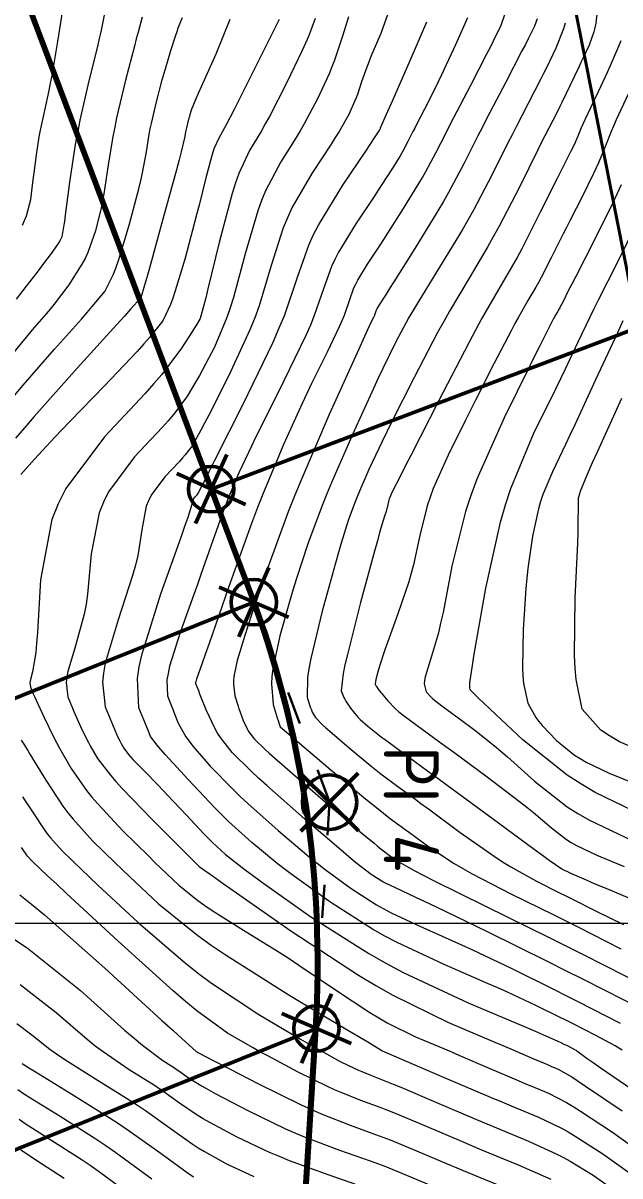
# Model space of a CAD drawing. Header units: millimetres. Extents: x 837475 to 838477, y 1189012 to 1191015.
# Drawn here: x 837720.9 to 837785.9, y 1189786.4 to 1189911.8 of the extents above; entities that cross this region are included whole.
import ezdxf

# ---------------------------------------------------------------- set-up
doc = ezdxf.new("R2010")
doc.units = ezdxf.units.MM
doc.header["$LTSCALE"] = 0.3
doc.linetypes.add('ACAD_ISO03W100', pattern=[30, 12, -18])
for name, color, linetype, lineweight in [('Abscisado 100m', 250, 'Continuous', 50), ('Abscisas TP Y TC', 250, 'Continuous', 50), ('COORD', 253, 'Continuous', 20), ('CORREDORVIA', 94, 'Continuous', 40), ('VIA_Curvas', 250, 'Continuous', 80)]:
    doc.layers.add(name, color=color, linetype=linetype, lineweight=lineweight)
for name, color, linetype, lineweight, true_color in [('COTAS 10', 7, 'Continuous', 9, 0x6e3e2d), ('COTAS INT', 7, 'Continuous', 5, 0x9fa19f), ('Linea_Tendencia', 7, 'ACAD_ISO03W100', 30, 0xef3939), ('PI', 7, 'Continuous', 50, 0xef3939)]:
    doc.layers.add(name, color=color, linetype=linetype, lineweight=lineweight, true_color=true_color)
doc.styles.get("Standard").update_dxf_attribs({"font": 'isocp2.shx', "bigfont": '@extfont2.shx'})

msp = doc.modelspace()

# ---------------------------------------------------------------- linework, layer by layer
at = {"layer": 'Abscisado 100m'}
for p, q in [((837741.4, 1189861.08, 1705.28), (837790.38, 1189879.61, 1705.28)), ((837739.71, 1189857.34, 1705.28), (837743.09, 1189864.83, 1705.28)), ((837737.65, 1189862.77, 1705.28), (837745.14, 1189859.39, 1705.28))]:
    msp.add_line(p, q, dxfattribs=at)
msp.add_circle((837741.4, 1189861.08, 1705.28), 2.47, dxfattribs=at)
at = {"layer": 'Abscisas TP Y TC'}
for p, q in [((837747.68, 1189852.55, 1705.28), (837744.4, 1189845.01, 1705.28)), ((837749.81, 1189847.14, 1705.28), (837742.27, 1189850.42, 1705.28)), ((837746.04, 1189848.78, 1705.28), (837663.48, 1189815.59, 1705.28)), ((837754.49, 1189806.19, 3410.55), (837751.21, 1189798.65, 3410.55)), ((837756.62, 1189800.78, 3410.55), (837749.08, 1189804.06, 3410.55)), ((837752.85, 1189802.42, 3410.55), (837670.29, 1189769.24, 3410.55))]:
    msp.add_line(p, q, dxfattribs=at)
for centre in [(837746.04, 1189848.78, 1705.28), (837752.85, 1189802.42, 3410.55)]:
    msp.add_circle(centre, 2.47, dxfattribs=at)
at = {"layer": 'COORD'}
msp.add_line((837476.51, 1189813.87), (838476.51, 1189813.87), dxfattribs=at)
at = {"layer": 'CORREDORVIA'}
msp.add_lwpolyline([(838157.03, 1190996.19), (838237.17, 1190821.34), (838237, 1190602.88), (838240.03, 1190437.2), (838223.54, 1190366.27), (838184.2, 1189898.28), (837734.3, 1190149.15), (837849.08, 1189569.7), (837751.16, 1189231.38), (837593.19, 1189234.4), (837695.48, 1189679.23), (837660.57, 1189835.36), (837597.74, 1190012.46), (837490.67, 1190492.6), (837964.3, 1190234.41), (838010.16, 1190346.41), (837974.61, 1190516.88), (837969.42, 1190653.33), (837963.57, 1190795.98), (837910.68, 1191000.96)], close=True, dxfattribs=at)
at = {"layer": 'COTAS 10'}
for points in [[(837720.86, 1189889.78), (837721.1, 1189890.28), (837721.3, 1189890.78), (837721.76, 1189892.58), (837722, 1189894.42), (837722.07, 1189894.95), (837722.14, 1189895.48), (837722.39, 1189897.44), (837722.69, 1189899.4), (837722.78, 1189899.92), (837722.88, 1189900.43), (837723.29, 1189902.23), (837723.78, 1189904.44), (837723.93, 1189905.22), (837724.08, 1189906.07), (837724.7, 1189909.74), (837725.24, 1189913.18)], [(837748.78, 1189912.13), (837748.36, 1189911.28), (837746.19, 1189906.91), (837743.94, 1189902.43), (837743.47, 1189901.52), (837743.07, 1189900.75), (837742.2, 1189899.18), (837741.72, 1189898.14), (837741.58, 1189897.71), (837741.43, 1189897.21), (837740.82, 1189894.93), (837740.08, 1189891.96), (837739.84, 1189891.03), (837739.59, 1189890.06), (837738.55, 1189886.2), (837737.48, 1189882.62), (837737.22, 1189881.84), (837736.96, 1189881.15), (837736.14, 1189879.39), (837734.7, 1189877.58), (837734.07, 1189876.87), (837733.33, 1189876.05), (837729.78, 1189872.32), (837726.04, 1189868.45), (837725.18, 1189867.55), (837724.4, 1189866.72), (837722.19, 1189864.35), (837720.7, 1189862.68)], [(837769.28, 1189912.34), (837767.97, 1189909.37), (837766.47, 1189906.13), (837766.1, 1189905.35), (837765.75, 1189904.62), (837764.63, 1189902.41), (837763.75, 1189900.72), (837763.55, 1189900.32), (837763.36, 1189899.95), (837762.81, 1189898.87), (837762.29, 1189897.89), (837762.11, 1189897.58), (837761.92, 1189897.26), (837761.13, 1189895.97), (837759.98, 1189894.19), (837759.57, 1189893.57), (837759.12, 1189892.89), (837757.15, 1189889.94), (837755.25, 1189886.84), (837754.84, 1189886.05), (837754.48, 1189885.3), (837753.61, 1189882.85), (837752.62, 1189879.96), (837752.19, 1189878.92), (837751.69, 1189877.79), (837749.3, 1189872.84), (837746.83, 1189867.9), (837746.27, 1189866.76), (837745.77, 1189865.73), (837744.41, 1189862.84), (837743.36, 1189860.36), (837743.06, 1189859.58), (837742.75, 1189858.76), (837741.57, 1189855.48), (837740.28, 1189851.79), (837739.9, 1189850.72), (837739.51, 1189849.62), (837738.03, 1189845.48), (837736.88, 1189841.81), (837736.7, 1189841.02), (837736.57, 1189840.32), (837736.63, 1189838.6), (837737.09, 1189837.48), (837737.22, 1189837.15), (837737.35, 1189836.83), (837737.82, 1189835.61), (837738.65, 1189834.14), (837739, 1189833.66), (837739.4, 1189833.13), (837741.29, 1189830.95), (837743.78, 1189828.41), (837744.56, 1189827.66), (837745.38, 1189826.89), (837748.68, 1189823.94), (837752.07, 1189821.09), (837752.94, 1189820.39), (837753.79, 1189819.73), (837756.62, 1189817.64), (837759.38, 1189815.88), (837760.18, 1189815.43), (837761, 1189814.99), (837764.09, 1189813.54), (837767.58, 1189812.01), (837768.64, 1189811.52), (837769.75, 1189811.01), (837774.1, 1189808.93), (837778.72, 1189806.65), (837780, 1189806.01), (837781.28, 1189805.37), (837785.91, 1189803.02)], [(837785.97, 1189909.83), (837785.74, 1189909.2), (837784.53, 1189906.45), (837783.25, 1189903.75), (837782.97, 1189903.15), (837782.72, 1189902.61), (837782.07, 1189901.23), (837781.67, 1189900.37), (837781.59, 1189900.17), (837781.51, 1189899.99), (837781.29, 1189899.45), (837781.08, 1189898.95), (837781.01, 1189898.78), (837780.92, 1189898.59), (837780.55, 1189897.84), (837779.78, 1189896.31), (837779.44, 1189895.64), (837779.05, 1189894.87), (837777.21, 1189891.18), (837775.19, 1189887.22), (837774.68, 1189886.28), (837774.2, 1189885.4), (837772.66, 1189882.79), (837770.83, 1189879.61), (837770.16, 1189878.37), (837769.42, 1189876.99), (837766.16, 1189870.71), (837763.12, 1189864.75), (837762.52, 1189863.56), (837762.02, 1189862.58), (837761.07, 1189860.71), (837760.83, 1189860.17), (837760.78, 1189860.03), (837760.73, 1189859.89), (837760.61, 1189859.41), (837760.51, 1189858.94), (837760.47, 1189858.8), (837760.43, 1189858.66), (837760.25, 1189858.14), (837759.73, 1189856.37), (837759.48, 1189855.44), (837759.17, 1189854.33), (837757.65, 1189848.73), (837756.22, 1189843.1), (837755.96, 1189841.96), (837755.76, 1189841.01), (837755.56, 1189839.13), (837755.83, 1189838.42), (837755.94, 1189838.22), (837756.05, 1189838.01), (837756.56, 1189837.24), (837757.21, 1189836.46), (837757.4, 1189836.25), (837757.61, 1189836.04), (837758.43, 1189835.3), (837759.53, 1189834.42), (837759.92, 1189834.12), (837760.35, 1189833.8), (837762.19, 1189832.46), (837764.95, 1189830.45), (837765.96, 1189829.71), (837767.08, 1189828.9), (837771.98, 1189825.28), (837776.54, 1189821.92), (837777.44, 1189821.27), (837778.18, 1189820.73), (837779.56, 1189819.78), (837779.9, 1189819.61), (837780.1, 1189819.52), (837780.44, 1189819.34), (837782.19, 1189818.58), (837783.16, 1189818.17), (837784.35, 1189817.67), (837790.44, 1189815.11)], [(837791.2, 1189831.31), (837785.84, 1189833.61), (837784.73, 1189834.25), (837783.79, 1189834.88), (837781.78, 1189837.15), (837781.1, 1189840.38), (837781, 1189841.61), (837780.94, 1189843), (837781.02, 1189849.26), (837781.28, 1189855.19), (837781.32, 1189856.38), (837781.35, 1189857.36), (837781.36, 1189859.25), (837781.36, 1189859.87), (837781.38, 1189860.05), (837781.41, 1189860.25), (837781.61, 1189860.97), (837782.45, 1189862.97), (837782.89, 1189863.96), (837783.42, 1189865.14), (837786.08, 1189870.97)], [(837720.72, 1189833.78), (837721, 1189833.34), (837721.44, 1189832.65), (837721.68, 1189832.26), (837721.97, 1189831.79), (837723.41, 1189829.41), (837725.27, 1189826.61), (837725.81, 1189825.89), (837726.37, 1189825.19), (837728.5, 1189822.83), (837730.95, 1189820.43), (837731.71, 1189819.7), (837732.5, 1189818.95), (837735.67, 1189815.98), (837739.93, 1189812.54), (837741.41, 1189811.48), (837743.03, 1189810.38), (837749.97, 1189806.01), (837756.26, 1189802.25), (837758.43, 1189800.96), (837759.97, 1189800.03), (837759.99, 1189800.02), (837760, 1189800.01), (837760.02, 1189800.01), (837767.02, 1189797), (837771.88, 1189794.93), (837773.01, 1189794.45), (837774.05, 1189794.01), (837777, 1189792.78), (837779.51, 1189791.58), (837780.25, 1189791.17), (837781.02, 1189790.72), (837784.01, 1189788.81), (837787.07, 1189786.62)], [(837758.1, 1189785.15), (837754.22, 1189786.49), (837749.93, 1189788.05), (837748.83, 1189788.49), (837747.76, 1189788.94), (837744.22, 1189790.6), (837741.25, 1189792.2), (837740.54, 1189792.61), (837739.88, 1189793.01), (837737.94, 1189794.32), (837736.12, 1189795.62), (837735.54, 1189796.01), (837734.93, 1189796.4), (837732.47, 1189797.94), (837729.63, 1189799.87), (837728.78, 1189800.52), (837727.91, 1189801.22), (837724.53, 1189804.14), (837720.61, 1189807.18)], [(837725.41, 1189786.11), (837722.95, 1189787.69), (837720.67, 1189789.2)]]:
    msp.add_lwpolyline(points, dxfattribs=at)
at = {"layer": 'COTAS INT'}
for points in [[(837760.79, 1189913.26), (837759.86, 1189910.61), (837758.79, 1189908.11), (837758.55, 1189907.51), (837758.33, 1189906.97), (837757.77, 1189905.35), (837757.31, 1189904), (837757.17, 1189903.61), (837757.01, 1189903.23), (837756.36, 1189901.82), (837755.31, 1189899.97), (837754.9, 1189899.3), (837754.44, 1189898.57), (837752.34, 1189895.38), (837750.19, 1189891.65), (837749.69, 1189890.57), (837749.23, 1189889.48), (837747.94, 1189885.38), (837746.62, 1189880.99), (837746.14, 1189879.7), (837745.62, 1189878.39), (837743.33, 1189873.43), (837741.13, 1189869.13), (837740.67, 1189868.24), (837740.27, 1189867.48), (837739.35, 1189865.83), (837738.58, 1189864.82), (837738.28, 1189864.47), (837737.94, 1189864.08), (837736.36, 1189862.41), (837734.87, 1189860.41), (837734.58, 1189859.82), (837734.33, 1189859.21), (837733.88, 1189856.87), (837733.41, 1189853.84), (837733.16, 1189852.8), (837732.85, 1189851.68), (837731.27, 1189846.87), (837729.88, 1189842.15), (837729.68, 1189841.07), (837729.57, 1189840.09), (837729.86, 1189837.41), (837730.57, 1189835.68), (837730.72, 1189835.31), (837730.86, 1189834.98), (837731.2, 1189834.19), (837731.45, 1189833.69), (837731.52, 1189833.55), (837731.59, 1189833.41), (837731.88, 1189832.91), (837732.41, 1189832.22), (837732.63, 1189831.97), (837732.89, 1189831.69), (837734.09, 1189830.44), (837735.66, 1189828.84), (837736.14, 1189828.33), (837736.65, 1189827.8), (837738.66, 1189825.65), (837740.62, 1189823.57), (837741.1, 1189823.08), (837741.56, 1189822.64), (837742.95, 1189821.34), (837745.11, 1189819.67), (837746.05, 1189818.98), (837747.13, 1189818.2), (837752.25, 1189814.58), (837758.57, 1189810.57), (837760.41, 1189809.53), (837762.28, 1189808.53), (837769.38, 1189805.21), (837775.38, 1189802.66), (837776.57, 1189802.16), (837777.55, 1189801.74), (837779.38, 1189800.94), (837779.86, 1189800.7), (837780, 1189800.63), (837780.14, 1189800.56), (837780.62, 1189800.32), (837781.02, 1189800.1), (837781.1, 1189800.06), (837781.16, 1189800.01), (837781.29, 1189799.91), (837782.31, 1189799.16), (837782.95, 1189798.72), (837783.74, 1189798.17), (837787.85, 1189795.35)], [(837783.46, 1189913.72), (837783.25, 1189911.74), (837783.16, 1189911.25), (837783.05, 1189910.79), (837782.54, 1189909.35), (837781.86, 1189907.91), (837781.64, 1189907.45), (837781.41, 1189906.97), (837780.47, 1189905.01), (837779.55, 1189903.13), (837779.34, 1189902.69), (837779.14, 1189902.29), (837778.56, 1189901.15), (837777.72, 1189899.51), (837777.36, 1189898.79), (837776.95, 1189897.96), (837774.97, 1189894), (837772.71, 1189889.61), (837772.1, 1189888.51), (837771.51, 1189887.45), (837769.46, 1189884), (837767.34, 1189880.44), (837766.7, 1189879.3), (837766.04, 1189878.1), (837763.47, 1189873.21), (837761.06, 1189868.44), (837760.51, 1189867.31), (837760, 1189866.27), (837758.56, 1189863.21), (837757.53, 1189860.85), (837757.29, 1189860.25), (837757.05, 1189859.68), (837756.35, 1189857.79), (837755.55, 1189855.21), (837755.26, 1189854.19), (837754.93, 1189853.04), (837753.49, 1189847.79), (837752.24, 1189842.64), (837752.04, 1189841.55), (837751.89, 1189840.6), (837751.86, 1189838.4), (837752.21, 1189837.3), (837752.31, 1189837.06), (837752.4, 1189836.83), (837752.74, 1189836.23), (837753.51, 1189835.46), (837753.87, 1189835.12), (837754.3, 1189834.74), (837756.42, 1189832.93), (837758.76, 1189831), (837759.33, 1189830.55), (837759.87, 1189830.12), (837761.56, 1189828.85), (837763.52, 1189827.42), (837764.23, 1189826.9), (837765.03, 1189826.32), (837768.51, 1189823.75), (837772.19, 1189821.15), (837773.11, 1189820.54), (837773.99, 1189819.99), (837776.79, 1189818.43), (837779.3, 1189817.19), (837780, 1189816.84), (837780.7, 1189816.5), (837783.21, 1189815.22), (837786.27, 1189813.75)], [(837733.9, 1189912.4), (837733.44, 1189910.75), (837733.25, 1189910.05), (837733.04, 1189909.26), (837732.09, 1189905.56), (837731.11, 1189901.46), (837730.9, 1189900.42), (837730.7, 1189899.41), (837730.16, 1189896.1), (837729.72, 1189893.18), (837729.58, 1189892.41), (837729.43, 1189891.67), (837728.82, 1189889.15), (837727.98, 1189886.8), (837727.68, 1189886.16), (837727.34, 1189885.53), (837725.91, 1189883.3), (837724.3, 1189881.2), (837723.87, 1189880.66), (837723.44, 1189880.14), (837721.91, 1189878.38), (837719.76, 1189875.8)], [(837720, 1189871.26), (837720.95, 1189872.39), (837724.36, 1189876.3), (837727.28, 1189879.56), (837727.91, 1189880.28), (837728.46, 1189880.92), (837729.82, 1189882.58), (837730.75, 1189884.39), (837731.03, 1189885.12), (837731.32, 1189885.95), (837732.48, 1189889.79), (837733.52, 1189893.74), (837733.74, 1189894.65), (837733.93, 1189895.47), (837734.35, 1189897.76), (837734.66, 1189899.66), (837734.77, 1189900.24), (837734.9, 1189900.84), (837735.46, 1189903.2), (837736.08, 1189905.57), (837736.25, 1189906.19), (837736.42, 1189906.78), (837737, 1189908.76), (837737.54, 1189910.45), (837737.69, 1189910.85), (837737.82, 1189911.23), (837738.29, 1189912.37)], [(837743.42, 1189912.14), (837741.9, 1189908.39), (837740.3, 1189904.83), (837739.99, 1189904.11), (837739.72, 1189903.5), (837739.22, 1189902.27), (837739.07, 1189901.76), (837739.03, 1189901.6), (837738.98, 1189901.45), (837738.82, 1189900.83), (837738.68, 1189900.22), (837738.64, 1189900.06), (837738.62, 1189899.91), (837738.54, 1189899.42), (837738.13, 1189897.76), (837737.9, 1189896.88), (837737.61, 1189895.81), (837736.14, 1189890.42), (837734.67, 1189885.1), (837734.38, 1189884.08), (837734.15, 1189883.25), (837733.73, 1189881.87), (837732.62, 1189880.64), (837731.95, 1189879.89), (837731.12, 1189878.98), (837726.81, 1189874.23), (837722.13, 1189868.98), (837721.07, 1189867.75), (837720.1, 1189866.62)], [(837729.79, 1189912.8), (837729.39, 1189910.81), (837729.22, 1189910.06), (837729.02, 1189909.22), (837728.1, 1189905.48), (837727.1, 1189901.18), (837726.87, 1189899.98), (837726.64, 1189898.78), (837725.98, 1189894.44), (837725.51, 1189890.88), (837725.42, 1189890.18), (837725.34, 1189889.6), (837725.16, 1189888.52), (837724.94, 1189888.06), (837724.82, 1189887.88), (837724.68, 1189887.67), (837723.98, 1189886.69), (837723.05, 1189885.45), (837722.76, 1189885.07), (837722.46, 1189884.67), (837721.26, 1189883.13), (837720.16, 1189881.73)], [(837752.71, 1189912.24), (837751.98, 1189910.3), (837751.66, 1189909.58), (837751.3, 1189908.77), (837749.58, 1189905.21), (837747.73, 1189901.61), (837747.28, 1189900.78), (837746.86, 1189900.03), (837745.58, 1189897.91), (837744.4, 1189895.39), (837744.05, 1189894.37), (837743.69, 1189893.22), (837742.28, 1189887.91), (837741.05, 1189882.87), (837740.8, 1189881.89), (837740.6, 1189881.08), (837740.19, 1189879.63), (837739.79, 1189878.95), (837739.59, 1189878.63), (837739.35, 1189878.25), (837738.18, 1189876.39), (837736.02, 1189873.55), (837735.17, 1189872.55), (837734.2, 1189871.46), (837729.78, 1189866.76), (837725.59, 1189861.15), (837724.76, 1189859.49), (837724.07, 1189857.78), (837722.81, 1189851.2), (837722.49, 1189845.48), (837722.4, 1189844.31), (837722.31, 1189843.31), (837721.97, 1189841.2), (837721.73, 1189840.38), (837721.7, 1189840.19), (837721.68, 1189840.02), (837721.73, 1189839.55), (837722.04, 1189838.83), (837722.18, 1189838.51), (837722.35, 1189838.13), (837723.18, 1189836.31), (837724.24, 1189834.13), (837724.56, 1189833.52), (837724.89, 1189832.91), (837726.16, 1189830.7), (837727.84, 1189828.31), (837728.42, 1189827.59), (837729.06, 1189826.84), (837731.8, 1189823.93), (837734.6, 1189821.15), (837735.28, 1189820.49), (837735.92, 1189819.87), (837737.87, 1189818.02), (837739.96, 1189816.33), (837740.69, 1189815.81), (837741.49, 1189815.26), (837744.91, 1189813.11), (837748.79, 1189810.72), (837749.87, 1189810.02), (837750.95, 1189809.31), (837754.91, 1189806.62), (837758.67, 1189804.15), (837759.64, 1189803.57), (837760.56, 1189803.04), (837763.63, 1189801.53), (837766.6, 1189800.27), (837767.46, 1189799.91), (837768.35, 1189799.53), (837771.72, 1189798.09), (837774.82, 1189796.76), (837775.54, 1189796.46), (837776.2, 1189796.18), (837778.09, 1189795.39), (837780.07, 1189794.36), (837780.79, 1189793.94), (837781.58, 1189793.44), (837785.07, 1189791.14), (837788.94, 1189788.37)], [(837756.33, 1189912.42), (837755.7, 1189910.32), (837754.81, 1189907.71), (837754.53, 1189906.98), (837754.22, 1189906.24), (837752.97, 1189903.52), (837751.52, 1189900.79), (837751.09, 1189900.04), (837750.65, 1189899.3), (837748.96, 1189896.65), (837747.3, 1189893.52), (837746.87, 1189892.47), (837746.46, 1189891.35), (837745.11, 1189886.65), (837743.83, 1189881.93), (837743.47, 1189880.79), (837743.11, 1189879.73), (837741.76, 1189876.53), (837740.46, 1189874.04), (837740.13, 1189873.44), (837739.81, 1189872.87), (837738.76, 1189871.11), (837737.3, 1189869.19), (837736.72, 1189868.51), (837736.07, 1189867.77), (837733.07, 1189864.58), (837730.23, 1189860.78), (837729.67, 1189859.66), (837729.2, 1189858.5), (837728.35, 1189854.04), (837727.95, 1189849.66), (837727.78, 1189848.55), (837727.58, 1189847.49), (837726.62, 1189844.04), (837725.81, 1189841.26), (837725.69, 1189840.63), (837725.62, 1189840.06), (837725.79, 1189838.48), (837726.3, 1189837.26), (837726.45, 1189836.91), (837726.61, 1189836.56), (837727.19, 1189835.25), (837727.84, 1189833.91), (837728.04, 1189833.54), (837728.24, 1189833.16), (837729.02, 1189831.8), (837730.43, 1189829.96), (837731.03, 1189829.27), (837731.72, 1189828.51), (837734.98, 1189825.16), (837738.08, 1189822.05), (837738.68, 1189821.46), (837739.16, 1189820.97), (837739.96, 1189820.17), (837740.02, 1189820.1), (837740.05, 1189820.08), (837740.09, 1189820.04), (837741.64, 1189818.95), (837742.6, 1189818.27), (837743.8, 1189817.44), (837750.07, 1189813.06), (837757.43, 1189808.22), (837759.33, 1189807.09), (837761.16, 1189806.05), (837767.24, 1189803.06), (837772.09, 1189801), (837773.15, 1189800.56), (837774.08, 1189800.16), (837776.41, 1189799.17), (837777.75, 1189798.6), (837778.07, 1189798.47), (837778.35, 1189798.34), (837779.17, 1189798), (837780.63, 1189797.15), (837781.32, 1189796.7), (837782.14, 1189796.16), (837786.13, 1189793.47)], [(837786.11, 1189800.07), (837785.77, 1189800.29), (837785.36, 1189800.54), (837783.27, 1189801.67), (837780.71, 1189802.97), (837780, 1189803.32), (837779.29, 1189803.67), (837776.74, 1189804.93), (837773.65, 1189806.37), (837772.61, 1189806.84), (837771.48, 1189807.33), (837766.74, 1189809.37), (837761.64, 1189811.76), (837760.29, 1189812.48), (837758.97, 1189813.22), (837754.43, 1189816.11), (837750.46, 1189818.96), (837749.49, 1189819.69), (837748.59, 1189820.38), (837745.82, 1189822.64), (837743.3, 1189824.95), (837742.56, 1189825.67), (837741.79, 1189826.43), (837738.88, 1189829.49), (837736.4, 1189832.21), (837735.92, 1189832.76), (837735.52, 1189833.22), (837734.81, 1189834.16), (837734.53, 1189834.86), (837734.4, 1189835.18), (837734.25, 1189835.54), (837733.53, 1189837.31), (837733.37, 1189840.49), (837733.58, 1189841.75), (837733.89, 1189843.18), (837735.92, 1189849.7), (837738.12, 1189855.86), (837738.54, 1189857.05), (837738.88, 1189858.03), (837739.42, 1189859.7), (837739.46, 1189859.93), (837739.48, 1189859.98), (837739.51, 1189860.04), (837739.66, 1189860.23), (837739.8, 1189860.39), (837739.84, 1189860.42), (837739.87, 1189860.46), (837739.94, 1189860.55), (837740.73, 1189862.1), (837741.21, 1189863.05), (837741.8, 1189864.22), (837744.89, 1189870.33), (837748.13, 1189877.05), (837748.81, 1189878.61), (837749.4, 1189880.04), (837750.78, 1189884.12), (837752.01, 1189887.61), (837752.51, 1189888.68), (837753.08, 1189889.78), (837755.72, 1189894.12), (837758.23, 1189897.84), (837758.71, 1189898.56), (837759.1, 1189899.15), (837759.75, 1189900.13), (837759.79, 1189900.23), (837759.81, 1189900.28), (837759.84, 1189900.37), (837760.34, 1189901.51), (837760.64, 1189902.19), (837761.01, 1189903.04), (837762.96, 1189907.42), (837764.87, 1189911.9)], [(837788.56, 1189804.38), (837781.86, 1189807.77), (837780, 1189808.7), (837778.15, 1189809.62), (837771.45, 1189812.92), (837765.85, 1189815.64), (837764.68, 1189816.2), (837763.68, 1189816.68), (837761.45, 1189817.71), (837760.35, 1189818.22), (837760.06, 1189818.38), (837759.78, 1189818.54), (837758.8, 1189819.16), (837757.11, 1189820.49), (837756.38, 1189821.1), (837755.54, 1189821.81), (837751.55, 1189825.24), (837747.46, 1189828.83), (837746.56, 1189829.65), (837745.76, 1189830.39), (837743.7, 1189832.42), (837742.4, 1189834.06), (837742.08, 1189834.55), (837741.78, 1189835.07), (837740.84, 1189837.07), (837740.17, 1189838.79), (837740.04, 1189839.13), (837739.93, 1189839.41), (837739.74, 1189839.89), (837739.73, 1189840.02), (837739.74, 1189840.08), (837739.76, 1189840.14), (837739.85, 1189840.43), (837740.45, 1189842.17), (837740.79, 1189843.14), (837741.2, 1189844.34), (837743.31, 1189850.43), (837745.81, 1189857.38), (837746.47, 1189859.11), (837747.12, 1189860.76), (837749.33, 1189866.02), (837751.34, 1189870.42), (837751.86, 1189871.52), (837752.36, 1189872.58), (837754.05, 1189876.02), (837755.38, 1189878.77), (837755.65, 1189879.4), (837755.9, 1189879.98), (837756.44, 1189881.59), (837756.93, 1189882.95), (837757.13, 1189883.37), (837757.35, 1189883.8), (837758.41, 1189885.53), (837759.77, 1189887.59), (837760.19, 1189888.23), (837760.62, 1189888.91), (837762.34, 1189891.6), (837764, 1189894.3), (837764.39, 1189894.97), (837764.76, 1189895.61), (837765.85, 1189897.66), (837766.99, 1189899.9), (837767.38, 1189900.67), (837767.81, 1189901.5), (837769.64, 1189905.01), (837771.4, 1189908.41), (837771.78, 1189909.15), (837772.12, 1189909.82), (837772.95, 1189911.54), (837773.38, 1189912.79)], [(837776.87, 1189912.2), (837776.59, 1189911.4), (837775.91, 1189910.05), (837775.59, 1189909.43), (837775.22, 1189908.72), (837773.42, 1189905.27), (837771.41, 1189901.4), (837770.91, 1189900.43), (837770.43, 1189899.49), (837768.89, 1189896.44), (837767.23, 1189893.33), (837766.67, 1189892.36), (837766.08, 1189891.34), (837763.56, 1189887.24), (837761.27, 1189883.62), (837760.81, 1189882.89), (837760.43, 1189882.29), (837759.68, 1189881.12), (837759.46, 1189880.77), (837759.42, 1189880.68), (837759.38, 1189880.6), (837759.28, 1189880.32), (837759.17, 1189880), (837759.12, 1189879.88), (837759.06, 1189879.75), (837758.79, 1189879.19), (837757.9, 1189877.27), (837757.45, 1189876.29), (837756.92, 1189875.1), (837754.25, 1189869.19), (837751.25, 1189862.24), (837750.5, 1189860.41), (837749.79, 1189858.61), (837747.51, 1189852.45), (837745.76, 1189847.31), (837745.38, 1189846.17), (837745.05, 1189845.15), (837744.23, 1189842.45), (837743.88, 1189840.69), (837743.84, 1189840.26), (837743.83, 1189839.85), (837743.99, 1189838.58), (837744.32, 1189837.49), (837744.41, 1189837.2), (837744.51, 1189836.92), (837744.88, 1189835.92), (837745.3, 1189835.02), (837745.43, 1189834.8), (837745.56, 1189834.58), (837746.11, 1189833.88), (837747.23, 1189832.81), (837747.72, 1189832.36), (837748.3, 1189831.84), (837751.08, 1189829.42), (837754.09, 1189826.82), (837754.82, 1189826.19), (837755.51, 1189825.61), (837757.62, 1189823.82), (837759.13, 1189822.56), (837759.45, 1189822.3), (837759.71, 1189822.08), (837760.29, 1189821.62), (837760.65, 1189821.36), (837760.78, 1189821.27), (837760.92, 1189821.16), (837761.56, 1189820.69), (837763.49, 1189819.6), (837764.45, 1189819.1), (837765.59, 1189818.52), (837771.25, 1189815.73), (837778.1, 1189812.35), (837780, 1189811.41), (837781.89, 1189810.46), (837788.74, 1189806.99)], [(837779.91, 1189911.76), (837779.74, 1189911.14), (837778.92, 1189909.01), (837777.87, 1189906.89), (837777.56, 1189906.26), (837777.24, 1189905.63), (837774.57, 1189900.46), (837774.14, 1189899.61), (837773.69, 1189898.72), (837771.93, 1189895.22), (837769.93, 1189891.41), (837769.33, 1189890.33), (837768.7, 1189889.24), (837766.26, 1189885.22), (837763.95, 1189881.49), (837763.41, 1189880.58), (837762.92, 1189879.73), (837761.48, 1189877.1), (837760.06, 1189874.19), (837759.57, 1189873.15), (837759.05, 1189872.02), (837756.81, 1189867.1), (837754.54, 1189861.88), (837753.99, 1189860.55), (837753.48, 1189859.28), (837751.93, 1189855.12), (837750.66, 1189851.26), (837750.32, 1189850.18), (837749.99, 1189849.09), (837748.86, 1189845.12), (837748.1, 1189841.54), (837748, 1189840.7), (837747.95, 1189839.92), (837748.16, 1189837.67), (837748.59, 1189836.19), (837748.68, 1189835.9), (837748.76, 1189835.66), (837748.92, 1189835.22), (837749.81, 1189834.45), (837750.34, 1189833.99), (837751, 1189833.44), (837754.41, 1189830.56), (837757.98, 1189827.59), (837758.74, 1189826.97), (837759.39, 1189826.44), (837760.92, 1189825.24), (837762.08, 1189824.39), (837762.51, 1189824.08), (837762.97, 1189823.74), (837765.03, 1189822.22), (837767.84, 1189820.37), (837768.78, 1189819.82), (837769.79, 1189819.26), (837774.02, 1189817.08), (837778.7, 1189814.77), (837780, 1189814.12), (837781.29, 1189813.48), (837785.97, 1189811.1)], [(837786.76, 1189904.02), (837785.48, 1189901.22), (837785.19, 1189900.56), (837784.93, 1189899.95), (837784.23, 1189898.21), (837783.55, 1189896.55), (837783.3, 1189896), (837783.02, 1189895.4), (837781.79, 1189892.93), (837780.42, 1189890.26), (837780.06, 1189889.53), (837779.69, 1189888.82), (837778.43, 1189886.3), (837777.29, 1189884.07), (837777, 1189883.54), (837776.73, 1189883.04), (837775.87, 1189881.57), (837774.83, 1189879.78), (837774.46, 1189879.08), (837774.04, 1189878.3), (837772.2, 1189874.77), (837770.16, 1189870.74), (837769.61, 1189869.65), (837769.07, 1189868.57), (837767.17, 1189864.77), (837765.57, 1189861.16), (837765.22, 1189860.21), (837764.91, 1189859.27), (837764.11, 1189856.05), (837763.41, 1189852.86), (837763.16, 1189851.94), (837762.89, 1189851.01), (837761.71, 1189847.51), (837760.57, 1189844.39), (837760.33, 1189843.7), (837760.12, 1189843.07), (837759.61, 1189841.46), (837759.37, 1189840.52), (837759.33, 1189840.33), (837759.29, 1189840.17), (837759.26, 1189839.85), (837759.33, 1189839.71), (837759.36, 1189839.65), (837759.4, 1189839.6), (837759.57, 1189839.34), (837759.86, 1189838.97), (837759.97, 1189838.84), (837760.09, 1189838.69), (837760.61, 1189838.04), (837761.47, 1189837.19), (837761.8, 1189836.91), (837762.16, 1189836.61), (837763.81, 1189835.36), (837766.14, 1189833.68), (837766.93, 1189833.1), (837767.79, 1189832.47), (837771.42, 1189829.79), (837774.96, 1189827.12), (837775.75, 1189826.5), (837776.48, 1189825.92), (837778.43, 1189824.25), (837780.07, 1189822.98), (837780.59, 1189822.65), (837781.14, 1189822.33), (837783.37, 1189821.27), (837786.35, 1189820.03)], [(837786.01, 1189894.15), (837785.59, 1189893.21), (837785.11, 1189892.21), (837783.04, 1189888.03), (837781.07, 1189884.2), (837780.67, 1189883.42), (837780.33, 1189882.77), (837779.65, 1189881.42), (837779.39, 1189880.91), (837779.33, 1189880.79), (837779.27, 1189880.68), (837779.07, 1189880.35), (837778.84, 1189879.95), (837778.75, 1189879.79), (837778.66, 1189879.62), (837778.25, 1189878.82), (837777.2, 1189876.73), (837776.7, 1189875.74), (837776.12, 1189874.56), (837773.27, 1189868.82), (837770.31, 1189862.15), (837769.66, 1189860.38), (837769.08, 1189858.65), (837767.6, 1189852.69), (837766.63, 1189847.65), (837766.37, 1189846.5), (837766.12, 1189845.45), (837765.26, 1189842.55), (837764.69, 1189840.66), (837764.62, 1189840.25), (837764.59, 1189839.89), (837764.79, 1189839.02), (837765.32, 1189838.45), (837765.5, 1189838.29), (837765.69, 1189838.12), (837766.51, 1189837.5), (837767.6, 1189836.71), (837767.97, 1189836.43), (837768.38, 1189836.14), (837770.08, 1189834.88), (837772.24, 1189833.17), (837772.92, 1189832.58), (837773.64, 1189831.96), (837776.57, 1189829.31), (837780.15, 1189826.52), (837781.29, 1189825.8), (837782.49, 1189825.1), (837787.37, 1189822.78)], [(837789.34, 1189825.12), (837783.19, 1189828.1), (837781.64, 1189829.02), (837780.15, 1189829.98), (837775.31, 1189833.81), (837771.74, 1189837.14), (837771.06, 1189837.79), (837770.51, 1189838.32), (837769.59, 1189839.24), (837769.54, 1189839.45), (837769.54, 1189839.54), (837769.53, 1189839.63), (837769.54, 1189840.04), (837769.82, 1189841.9), (837769.99, 1189842.91), (837770.19, 1189844.13), (837771.27, 1189850.32), (837772.88, 1189857.5), (837773.43, 1189859.35), (837774.01, 1189861.14), (837776.49, 1189867.08), (837778.9, 1189871.98), (837779.46, 1189873.12), (837779.96, 1189874.15), (837781.34, 1189877.08), (837782.63, 1189879.8), (837783.08, 1189880.7), (837783.56, 1189881.67), (837785.62, 1189885.72), (837787.71, 1189889.98)], [(837786.21, 1189879.36), (837785.6, 1189878.08), (837783.22, 1189872.96), (837780.97, 1189868.08), (837780.44, 1189866.94), (837779.95, 1189865.91), (837778.53, 1189862.96), (837777.49, 1189860.48), (837777.25, 1189859.73), (837777.02, 1189858.95), (837776.35, 1189855.95), (837775.85, 1189852.46), (837775.74, 1189851.39), (837775.64, 1189850.26), (837775.35, 1189845.81), (837775.29, 1189841.69), (837775.33, 1189840.77), (837775.4, 1189839.95), (837775.87, 1189837.8), (837776.73, 1189836.25), (837777.05, 1189835.81), (837777.4, 1189835.37), (837778.98, 1189833.73), (837780.95, 1189832.16), (837781.56, 1189831.77), (837782.2, 1189831.39), (837784.71, 1189830.18), (837787.75, 1189828.97)], [(837720.86, 1189827.62), (837722.09, 1189825.75), (837723.22, 1189824.05), (837723.55, 1189823.6), (837723.9, 1189823.17), (837725.2, 1189821.73), (837727.29, 1189819.71), (837728.13, 1189818.92), (837729.08, 1189818.02), (837733.46, 1189813.95), (837738.59, 1189809.53), (837740.02, 1189808.42), (837741.44, 1189807.36), (837746.6, 1189803.95), (837751.11, 1189801.28), (837752.12, 1189800.7), (837753.03, 1189800.18), (837755.45, 1189798.85), (837757.04, 1189798.06), (837757.42, 1189797.89), (837757.78, 1189797.73), (837758.85, 1189797.31), (837760.48, 1189796.67), (837761.19, 1189796.38), (837762.02, 1189796.04), (837765.92, 1189794.38), (837770.28, 1189792.52), (837771.38, 1189792.06), (837772.44, 1189791.61), (837775.92, 1189790.17), (837778.94, 1189788.8), (837779.72, 1189788.41), (837780.47, 1189788), (837782.95, 1189786.48), (837785.2, 1189784.87)], [(837778.38, 1189786.02), (837774.84, 1189787.56), (837770.84, 1189789.21), (837769.76, 1189789.66), (837768.68, 1189790.12), (837764.84, 1189791.75), (837761.44, 1189793.18), (837760.63, 1189793.5), (837759.89, 1189793.79), (837757.69, 1189794.6), (837755.55, 1189795.45), (837754.83, 1189795.76), (837754.07, 1189796.12), (837750.88, 1189797.69), (837747.56, 1189799.44), (837746.71, 1189799.9), (837745.89, 1189800.35), (837743.19, 1189801.91), (837739.84, 1189804.35), (837738.61, 1189805.36), (837737.26, 1189806.52), (837731.27, 1189811.91), (837725.67, 1189817.1), (837724.56, 1189818.14), (837723.64, 1189818.99), (837721.9, 1189820.63), (837721.42, 1189821.16), (837721.3, 1189821.32), (837721.18, 1189821.48), (837720.76, 1189822.1)], [(837720.57, 1189816.95), (837721.83, 1189815.96), (837723.25, 1189814.78), (837729.83, 1189808.97), (837736.03, 1189803.31), (837737.23, 1189802.23), (837738.19, 1189801.35), (837739.76, 1189799.94), (837739.84, 1189799.89), (837739.86, 1189799.87), (837739.88, 1189799.86), (837739.94, 1189799.82), (837740.98, 1189799.28), (837741.62, 1189798.95), (837742.41, 1189798.54), (837746.53, 1189796.42), (837751.18, 1189794.13), (837752.3, 1189793.61), (837753.35, 1189793.15), (837756.53, 1189791.9), (837759.29, 1189790.91), (837760.07, 1189790.62), (837760.86, 1189790.31), (837763.75, 1189789.12), (837767.08, 1189787.71), (837768.13, 1189787.27), (837769.25, 1189786.81), (837773.75, 1189784.95)], [(837719.68, 1189812.33), (837721.36, 1189811.21), (837727.18, 1189806.55), (837731.97, 1189802.26), (837733, 1189801.37), (837733.91, 1189800.61), (837736.12, 1189798.94), (837737.39, 1189798.15), (837737.7, 1189797.94), (837738, 1189797.74), (837738.94, 1189797.07), (837740.43, 1189796.14), (837741.08, 1189795.78), (837741.83, 1189795.37), (837745.38, 1189793.51), (837749.47, 1189791.53), (837750.56, 1189791.05), (837751.64, 1189790.6), (837755.38, 1189789.19), (837758.7, 1189788.03), (837759.51, 1189787.74), (837760.28, 1189787.45), (837762.67, 1189786.49), (837765.35, 1189785.36)], [(837720.25, 1189802.98), (837721.88, 1189801.72), (837723.84, 1189800.17), (837724.56, 1189799.67), (837725.35, 1189799.13), (837728.82, 1189796.94), (837732.48, 1189794.66), (837733.38, 1189794.07), (837734.24, 1189793.5), (837736.94, 1189791.57), (837739.34, 1189789.88), (837740, 1189789.45), (837740.66, 1189789.04), (837743.06, 1189787.69), (837746.05, 1189786.34)], [(837720.82, 1189798.6), (837721.43, 1189798.23), (837722.16, 1189797.78), (837725.95, 1189795.48), (837730.31, 1189792.75), (837731.42, 1189792.02), (837732.48, 1189791.31), (837735.95, 1189788.83), (837738.79, 1189786.75), (837739.46, 1189786.28)], [(837720.36, 1189795.78), (837720.97, 1189795.37), (837721.67, 1189794.92), (837724.95, 1189792.88), (837728.84, 1189790.42), (837729.92, 1189789.69), (837731.01, 1189788.94), (837734.95, 1189786.08)], [(837733.13, 1189783.95), (837729.23, 1189786.8), (837728.22, 1189787.51), (837727.24, 1189788.18), (837723.95, 1189790.29), (837721.17, 1189792.06), (837720.51, 1189792.51)]]:
    msp.add_lwpolyline(points, dxfattribs=at)
at = {"layer": 'Linea_Tendencia', "elevation": 1705.28}
msp.add_lwpolyline([(838041.85, 1190952.65), (838036.56, 1190637.07), (838092.2, 1190318.42), (838154.51, 1189961.57), (837526.84, 1190428.19), (837754.28, 1189827.03), (837723.49, 1189335.31)], dxfattribs=at)
at = {"layer": 'PI'}
for p, q in [((837751.16, 1189823.88, 1705.28), (837757.4, 1189830.19, 1705.28)), ((837757.43, 1189823.92, 1705.28), (837751.12, 1189830.15, 1705.28))]:
    msp.add_line(p, q, dxfattribs=at)
msp.add_circle((837754.28, 1189827.03, 1705.28), 2.96, dxfattribs=at)
at = {"layer": 'VIA_Curvas', "elevation": 1705.28}
msp.add_lwpolyline([(838041.85, 1190952.65), (838036.74, 1190647.96, 0.047448), (838038.43, 1190626.33), (838092.2, 1190318.42), (838105.06, 1190244.77, -0.677898), (837923.79, 1190133.09), (837840.86, 1190194.75, 0.749125), (837665.3, 1190062.22), (837745.55, 1189850.11, -0.106451), (837752.74, 1189802.4), (837723.49, 1189335.31)], format="xyb", dxfattribs=at)

# ---------------------------------------------------------------- texts
at = {"layer": 'PI', "insert": (837766.17, 1189833.14, 1705.28), "char_height": 6, "attachment_point": 1, "rotation": 270}
msp.add_mtext_dynamic_manual_height_columns('PI 4', width=21.376, gutter_width=15, heights=[0], dxfattribs=at)

doc.saveas('drawing.dxf')
